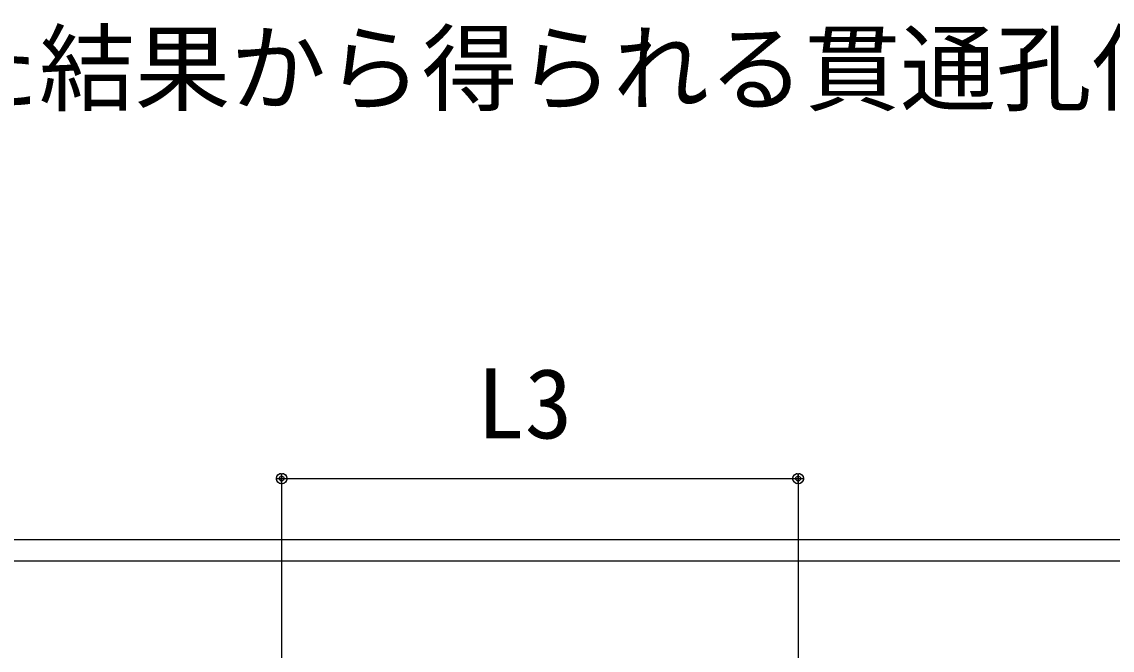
# Model space of a CAD drawing. Units: millimetres, scale not verified. Extents: x -27088 to 3772, y -2667 to 2667.
# Drawn here: x -1413 to -866, y 1599 to 1914 of the extents above; entities that cross this region are included whole.
import ezdxf
from ezdxf.enums import TextEntityAlignment as Align

# ---------------------------------------------------------------- set-up
doc = ezdxf.new("R2010")
doc.units = ezdxf.units.MM
doc.header["$LTSCALE"] = 8
doc.linetypes.add('USER3', pattern=[50.8, 31.75, -6.35, 6.35, -6.35])
for name, color, linetype in [('0-0_0', 7, 'Continuous'), ('0-1_HARI', 7, 'Continuous'), ('0-3_SUNPOU', 7, 'Continuous')]:
    doc.layers.add(name, color=color, linetype=linetype)
doc.styles.add('ＭＳ ゴシック', font='')
doc.styles.get('ＭＳ ゴシック').set_extended_font_data('MS Gothic')

msp = doc.modelspace()

# ---------------------------------------------------------------- linework, layer by layer
at = {"layer": '0-1_HARI'}
for p, q in [((-1851.497, 1654.224), (-397.082, 1654.224)), ((-1851.497, 1643.599), (-397.082, 1643.599))]:
    msp.add_line(p, q, dxfattribs=at)
at = {"layer": '0-3_SUNPOU'}
for p, q in [((-1285.016, 1684.856), (-1284.976, 1685.313)), ((-1285.016, 1684.856), (-1020.686, 1684.856)), ((-1284.976, 1684.398), (-1285.016, 1684.856)), ((-1284.976, 1685.313), (-1284.857, 1685.757)), ((-1284.857, 1683.954), (-1284.976, 1684.398)), ((-1284.857, 1685.757), (-1284.662, 1686.174)), ((-1284.662, 1686.174), (-1284.399, 1686.55)), ((-1284.399, 1686.55), (-1284.074, 1686.875)), ((-1284.074, 1686.875), (-1283.697, 1687.139)), ((-1283.697, 1687.139), (-1283.281, 1687.333)), ((-1283.281, 1687.333), (-1282.837, 1687.452)), ((-1282.379, 1683), (-1282.379, 1687.492)), ((-1282.379, 1687.333), (-1282.379, 1687.452)), ((-1282.379, 1687.452), (-1282.379, 1687.333)), ((-1282.379, 1687.139), (-1282.379, 1687.333)), ((-1282.379, 1687.333), (-1282.379, 1687.139)), ((-1282.379, 1686.875), (-1282.379, 1687.139)), ((-1282.379, 1687.139), (-1282.379, 1686.875)), ((-1282.379, 1686.55), (-1282.379, 1686.875)), ((-1282.379, 1686.875), (-1282.379, 1686.55)), ((-1282.379, 1686.174), (-1282.379, 1686.55)), ((-1282.379, 1686.55), (-1282.379, 1686.174)), ((-1282.379, 1685.757), (-1282.379, 1686.174)), ((-1282.379, 1686.174), (-1282.379, 1685.757)), ((-1282.379, 1685.313), (-1282.379, 1685.757)), ((-1282.379, 1685.757), (-1282.379, 1685.313)), ((-1282.379, 1684.856), (-1282.379, 1685.313)), ((-1282.379, 1685.313), (-1282.379, 1684.856)), ((-1282.379, 1684.398), (-1282.379, 1684.856)), ((-1282.379, 1684.856), (-1282.379, 1684.398)), ((-1282.379, 1683.954), (-1282.379, 1684.398)), ((-1282.379, 1684.398), (-1282.379, 1683.954)), ((-1281.921, 1687.452), (-1281.478, 1687.333)), ((-1281.478, 1687.333), (-1281.061, 1687.139)), ((-1281.061, 1687.139), (-1280.685, 1686.875)), ((-1280.685, 1686.875), (-1280.36, 1686.55)), ((-1280.36, 1686.55), (-1280.096, 1686.174)), ((-1280.096, 1686.174), (-1279.902, 1685.757)), ((-1279.902, 1685.757), (-1279.783, 1685.313)), ((-1279.783, 1684.398), (-1279.902, 1683.954)), ((-1279.783, 1685.313), (-1279.743, 1684.856)), ((-1279.743, 1684.856), (-1279.783, 1684.398)), ((-1025.959, 1684.856), (-1025.919, 1685.313)), ((-1025.919, 1684.398), (-1025.959, 1684.856)), ((-1025.919, 1685.313), (-1025.8, 1685.757)), ((-1025.8, 1683.954), (-1025.919, 1684.398)), ((-1025.8, 1685.757), (-1025.606, 1686.174)), ((-1025.606, 1686.174), (-1025.342, 1686.55)), ((-1025.342, 1686.55), (-1025.017, 1686.875)), ((-1025.017, 1686.875), (-1024.641, 1687.139)), ((-1024.641, 1687.139), (-1024.224, 1687.333)), ((-1024.224, 1687.333), (-1023.78, 1687.452)), ((-1023.322, 1683), (-1023.322, 1687.492)), ((-1023.322, 1687.333), (-1023.322, 1687.452)), ((-1023.322, 1687.452), (-1023.322, 1687.333)), ((-1023.322, 1687.139), (-1023.322, 1687.333)), ((-1023.322, 1687.333), (-1023.322, 1687.139)), ((-1023.322, 1686.875), (-1023.322, 1687.139)), ((-1023.322, 1687.139), (-1023.322, 1686.875)), ((-1023.322, 1686.55), (-1023.322, 1686.875)), ((-1023.322, 1686.875), (-1023.322, 1686.55)), ((-1023.322, 1686.174), (-1023.322, 1686.55)), ((-1023.322, 1686.55), (-1023.322, 1686.174)), ((-1023.322, 1685.757), (-1023.322, 1686.174)), ((-1023.322, 1686.174), (-1023.322, 1685.757)), ((-1023.322, 1685.313), (-1023.322, 1685.757)), ((-1023.322, 1685.757), (-1023.322, 1685.313)), ((-1023.322, 1684.856), (-1023.322, 1685.313)), ((-1023.322, 1685.313), (-1023.322, 1684.856)), ((-1023.322, 1684.398), (-1023.322, 1684.856)), ((-1023.322, 1684.856), (-1023.322, 1684.398)), ((-1023.322, 1683.954), (-1023.322, 1684.398)), ((-1023.322, 1684.398), (-1023.322, 1683.954)), ((-1022.865, 1687.452), (-1022.421, 1687.333)), ((-1022.421, 1687.333), (-1022.004, 1687.139)), ((-1022.004, 1687.139), (-1021.628, 1686.875)), ((-1021.628, 1686.875), (-1021.303, 1686.55)), ((-1021.303, 1686.55), (-1021.039, 1686.174)), ((-1021.039, 1686.174), (-1020.845, 1685.757)), ((-1020.845, 1685.757), (-1020.726, 1685.313)), ((-1020.726, 1684.398), (-1020.845, 1683.954)), ((-1020.726, 1685.313), (-1020.686, 1684.856)), ((-1020.686, 1684.856), (-1020.726, 1684.398)), ((-1284.662, 1683.537), (-1284.857, 1683.954)), ((-1284.399, 1683.161), (-1284.662, 1683.537)), ((-1284.074, 1682.836), (-1284.399, 1683.161)), ((-1283.697, 1682.572), (-1284.074, 1682.836)), ((-1283.281, 1682.378), (-1283.697, 1682.572)), ((-1282.837, 1682.259), (-1283.281, 1682.378)), ((-1282.379, 1683.537), (-1282.379, 1683.954)), ((-1282.379, 1683.954), (-1282.379, 1683.537)), ((-1282.379, 1683.161), (-1282.379, 1683.537)), ((-1282.379, 1683.537), (-1282.379, 1683.161)), ((-1282.379, 1682.836), (-1282.379, 1683.161)), ((-1282.379, 1683.161), (-1282.379, 1682.836)), ((-1282.379, 1682.572), (-1282.379, 1682.836)), ((-1282.379, 1682.836), (-1282.379, 1682.572)), ((-1282.379, 1682.378), (-1282.379, 1682.572)), ((-1282.379, 1682.572), (-1282.379, 1682.378)), ((-1282.379, 1682.259), (-1282.379, 1682.378)), ((-1282.379, 1682.378), (-1282.379, 1682.259)), ((-1281.478, 1682.378), (-1281.921, 1682.259)), ((-1281.061, 1682.572), (-1281.478, 1682.378)), ((-1280.685, 1682.836), (-1281.061, 1682.572)), ((-1280.36, 1683.161), (-1280.685, 1682.836)), ((-1280.096, 1683.537), (-1280.36, 1683.161)), ((-1279.902, 1683.954), (-1280.096, 1683.537)), ((-1025.606, 1683.537), (-1025.8, 1683.954)), ((-1025.342, 1683.161), (-1025.606, 1683.537)), ((-1025.017, 1682.836), (-1025.342, 1683.161)), ((-1024.641, 1682.572), (-1025.017, 1682.836)), ((-1024.224, 1682.378), (-1024.641, 1682.572)), ((-1023.78, 1682.259), (-1024.224, 1682.378)), ((-1023.322, 1683.537), (-1023.322, 1683.954)), ((-1023.322, 1683.954), (-1023.322, 1683.537)), ((-1023.322, 1683.161), (-1023.322, 1683.537)), ((-1023.322, 1683.537), (-1023.322, 1683.161)), ((-1023.322, 1682.836), (-1023.322, 1683.161)), ((-1023.322, 1683.161), (-1023.322, 1682.836)), ((-1023.322, 1682.572), (-1023.322, 1682.836)), ((-1023.322, 1682.836), (-1023.322, 1682.572)), ((-1023.322, 1682.378), (-1023.322, 1682.572)), ((-1023.322, 1682.572), (-1023.322, 1682.378)), ((-1023.322, 1682.259), (-1023.322, 1682.378)), ((-1023.322, 1682.378), (-1023.322, 1682.259)), ((-1022.421, 1682.378), (-1022.865, 1682.259)), ((-1022.004, 1682.572), (-1022.421, 1682.378)), ((-1021.628, 1682.836), (-1022.004, 1682.572)), ((-1021.303, 1683.161), (-1021.628, 1682.836)), ((-1021.039, 1683.537), (-1021.303, 1683.161)), ((-1020.845, 1683.954), (-1021.039, 1683.537))]:
    msp.add_line(p, q, dxfattribs=at)
at = {"layer": '0-3_SUNPOU', "linetype": 'USER3'}
for p, q in [((-1282.379, 1682.219), (-1282.379, 1310.817)), ((-1023.322, 1683), (-1023.322, 1420.192))]:
    msp.add_line(p, q, dxfattribs=at)
at = {"layer": '0-3_SUNPOU'}
for points in [[(-1282.379, 1687.492), (-1282.379, 1687.452), (-1282.379, 1687.492)], [(-1023.322, 1687.492), (-1023.322, 1687.452), (-1023.322, 1687.492)], [(-1282.379, 1682.259), (-1282.379, 1682.219), (-1282.379, 1682.259)], [(-1023.322, 1682.259), (-1023.322, 1682.219), (-1023.322, 1682.259)]]:
    msp.add_lwpolyline(points, dxfattribs=at)
for centre, radius in [((-1282.379, 1684.856), 2.636), ((-1282.379, 1684.856), 1.213), ((-1282.379, 1684.856), 1.213), ((-1023.322, 1684.856), 2.636), ((-1023.322, 1684.856), 1.213)]:
    msp.add_circle(centre, radius, dxfattribs=at)

# ---------------------------------------------------------------- texts
at = {"layer": '0-0_0', "style": 'ＭＳ ゴシック'}
for s, p in [('● 貫通孔無しで構造設計を行った結果から得られる貫通孔位置の存在応力に対して,OSﾘﾝｸﾞ工法を用いた貫通孔部分の耐力が上回る事を確認する必要があるので,OSﾘﾝｸﾞの使用の決定は構造設計者により行う。', (-2148.017, 1862.542)), ('L3', (-1184.405, 1694.445))]:
    msp.add_text(s, height=35.19, dxfattribs=at).set_placement(p, align=Align.BOTTOM_LEFT)

doc.saveas('drawing.dxf')
